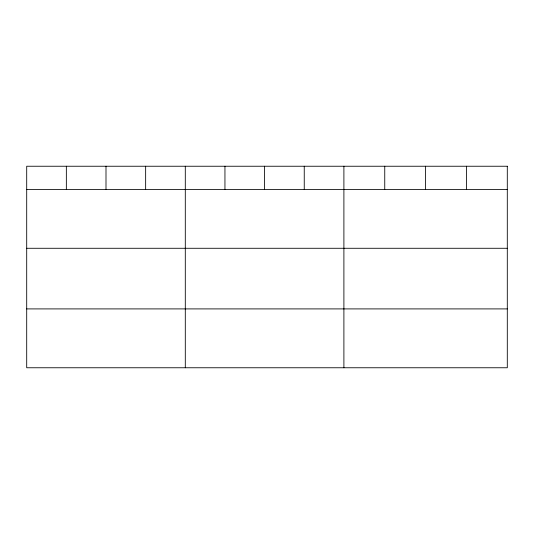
<?xml version="1.0" encoding="UTF-8"?>
<svg xmlns="http://www.w3.org/2000/svg" width="534" height="534" viewBox="0 0 534 534"><rect width="100%" height="100%" fill="white"/><g stroke="black" fill="none" stroke-linecap="round" stroke-linejoin="round"><path stroke-width="0.8" d="M26.7 189.43L507.3 189.43M26.7 248.277L507.3 248.277M26.7 308.906L507.3 308.906M466.449 166.241L466.449 189.43M425.598 166.241L425.598 189.43M384.747 166.241L384.747 189.43M343.896 166.241L343.896 367.759M304.247 166.241L304.247 189.43M264.597 166.241L264.597 189.43M224.947 166.241L224.947 189.43M185.298 166.241L185.298 367.759M145.648 166.241L145.648 189.43M105.999 166.241L105.999 189.43M66.35 166.241L66.35 189.43M507.3 166.241L26.7 166.241L26.7 367.759L507.3 367.759L507.3 166.241"/></g></svg>
